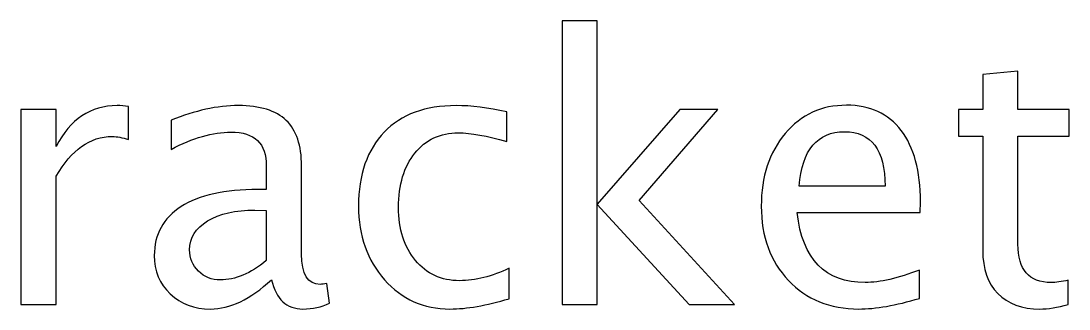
# Model space of a CAD drawing. Header units: centimetres. Extents: x -57 to 52, y -52 to 59.
# Drawn here: x 36.86 to 51.97, y 55.11 to 59.25 of the extents above; entities that cross this region are included whole.
import ezdxf

# ---------------------------------------------------------------- set-up
doc = ezdxf.new("R2010")
doc.units = ezdxf.units.CM
doc.header["$MEASUREMENT"] = 0
doc.layers.add('Layer 1', color=7, linetype='Continuous')

msp = doc.modelspace()

# ---------------------------------------------------------------- linework, layer by layer
at = {"layer": 'Layer 1'}
for points, knots in [([(44.6617, 55.17044), (44.6617, 55.17044), (44.6617, 59.25032), (44.6617, 59.25032), (44.6617, 59.25032), (44.6617, 59.25032), (45.1697, 59.25032), (45.1697, 59.25032), (45.1697, 59.25032), (45.1697, 59.25032), (45.1697, 56.61418), (45.1697, 56.61418), (45.1697, 56.61418), (45.1697, 56.61418), (46.36033, 57.97503), (46.36033, 57.97503), (46.36033, 57.97503), (46.36033, 57.97503), (46.9089, 57.97503), (46.9089, 57.97503), (46.9089, 57.97503), (46.9089, 57.97503), (45.77119, 56.66622), (45.77119, 56.66622), (45.77119, 56.66622), (45.77119, 56.66622), (47.14702, 55.17044), (47.14702, 55.17044), (47.14702, 55.17044), (47.14702, 55.17044), (46.49262, 55.17044), (46.49262, 55.17044), (46.49262, 55.17044), (46.49262, 55.17044), (45.1697, 56.60889), (45.1697, 56.60889), (45.1697, 56.60889), (45.1697, 56.60889), (45.1697, 55.17044), (45.1697, 55.17044), (45.1697, 55.17044), (45.1697, 55.17044), (44.6617, 55.17044), (44.6617, 55.17044)], [0, 0, 0, 0, 0.08333333, 0.08333333, 0.08333333, 0.08333333, 0.16666667, 0.16666667, 0.16666667, 0.16666667, 0.25, 0.25, 0.25, 0.25, 0.33333333, 0.33333333, 0.33333333, 0.33333333, 0.41666667, 0.41666667, 0.41666667, 0.41666667, 0.5, 0.5, 0.5, 0.5, 0.58333333, 0.58333333, 0.58333333, 0.58333333, 0.66666667, 0.66666667, 0.66666667, 0.66666667, 0.75, 0.75, 0.75, 0.75, 0.83333333, 0.83333333, 0.83333333, 0.83333333, 1, 1, 1, 1]), ([(51.95715, 55.17132), (51.80016, 55.12811), (51.66346, 55.10694), (51.54792, 55.10694), (51.54792, 55.10694), (51.28863, 55.10694), (51.08667, 55.18102), (50.94203, 55.32919), (50.94203, 55.32919), (50.79651, 55.47736), (50.72419, 55.68285), (50.72419, 55.94655), (50.72419, 55.94655), (50.72419, 55.94655), (50.72419, 57.59402), (50.72419, 57.59402), (50.72419, 57.59402), (50.72419, 57.59402), (50.37317, 57.59402), (50.37317, 57.59402), (50.37317, 57.59402), (50.37317, 57.59402), (50.37317, 57.97503), (50.37317, 57.97503), (50.37317, 57.97503), (50.37317, 57.97503), (50.72419, 57.97503), (50.72419, 57.97503), (50.72419, 57.97503), (50.72419, 57.97503), (50.72419, 58.48214), (50.72419, 58.48214), (50.72419, 58.48214), (50.72419, 58.48214), (51.23219, 58.53065), (51.23219, 58.53065), (51.23219, 58.53065), (51.23219, 58.53065), (51.23219, 57.97503), (51.23219, 57.97503), (51.23219, 57.97503), (51.23219, 57.97503), (51.96773, 57.97503), (51.96773, 57.97503), (51.96773, 57.97503), (51.96773, 57.97503), (51.96773, 57.59402), (51.96773, 57.59402), (51.96773, 57.59402), (51.96773, 57.59402), (51.23219, 57.59402), (51.23219, 57.59402), (51.23219, 57.59402), (51.23219, 57.59402), (51.23219, 56.03827), (51.23219, 56.03827), (51.23219, 56.03827), (51.23219, 55.67138), (51.39182, 55.48794), (51.7102, 55.48794), (51.7102, 55.48794), (51.77811, 55.48794), (51.86013, 55.49941), (51.95715, 55.52145), (51.95715, 55.52145), (51.95715, 55.52145), (51.95715, 55.17132), (51.95715, 55.17132)], [0, 0, 0, 0, 0.05555556, 0.05555556, 0.05555556, 0.05555556, 0.11111111, 0.11111111, 0.11111111, 0.11111111, 0.16666667, 0.16666667, 0.16666667, 0.16666667, 0.22222222, 0.22222222, 0.22222222, 0.22222222, 0.27777778, 0.27777778, 0.27777778, 0.27777778, 0.33333333, 0.33333333, 0.33333333, 0.33333333, 0.38888889, 0.38888889, 0.38888889, 0.38888889, 0.44444444, 0.44444444, 0.44444444, 0.44444444, 0.5, 0.5, 0.5, 0.5, 0.55555556, 0.55555556, 0.55555556, 0.55555556, 0.61111111, 0.61111111, 0.61111111, 0.61111111, 0.66666667, 0.66666667, 0.66666667, 0.66666667, 0.72222222, 0.72222222, 0.72222222, 0.72222222, 0.77777778, 0.77777778, 0.77777778, 0.77777778, 0.83333333, 0.83333333, 0.83333333, 0.83333333, 0.88888889, 0.88888889, 0.88888889, 0.88888889, 1, 1, 1, 1]), ([(36.86443, 55.17044), (36.86443, 55.17044), (36.86443, 57.97503), (36.86443, 57.97503), (36.86443, 57.97503), (36.86443, 57.97503), (37.37243, 57.97503), (37.37243, 57.97503), (37.37243, 57.97503), (37.37243, 57.97503), (37.37243, 57.44498), (37.37243, 57.44498), (37.37243, 57.44498), (37.5744, 57.83744), (37.8672, 58.03323), (38.25173, 58.03323), (38.25173, 58.03323), (38.30376, 58.03323), (38.35845, 58.02882), (38.41489, 58.02), (38.41489, 58.02), (38.41489, 58.02), (38.41489, 57.54464), (38.41489, 57.54464), (38.41489, 57.54464), (38.3267, 57.57374), (38.24908, 57.58873), (38.18206, 57.58873), (38.18206, 57.58873), (37.85926, 57.58873), (37.58939, 57.39823), (37.37243, 57.01635), (37.37243, 57.01635), (37.37243, 57.01635), (37.37243, 55.17044), (37.37243, 55.17044), (37.37243, 55.17044), (37.37243, 55.17044), (36.86443, 55.17044), (36.86443, 55.17044)], [0, 0, 0, 0, 0.09090909, 0.09090909, 0.09090909, 0.09090909, 0.18181818, 0.18181818, 0.18181818, 0.18181818, 0.27272727, 0.27272727, 0.27272727, 0.27272727, 0.36363636, 0.36363636, 0.36363636, 0.36363636, 0.45454545, 0.45454545, 0.45454545, 0.45454545, 0.54545455, 0.54545455, 0.54545455, 0.54545455, 0.63636364, 0.63636364, 0.63636364, 0.63636364, 0.72727273, 0.72727273, 0.72727273, 0.72727273, 0.81818182, 0.81818182, 0.81818182, 0.81818182, 1, 1, 1, 1]), ([(40.47511, 55.52763), (40.16996, 55.24717), (39.87627, 55.10694), (39.59405, 55.10694), (39.59405, 55.10694), (39.36209, 55.10694), (39.16895, 55.17926), (39.01637, 55.32478), (39.01637, 55.32478), (38.86291, 55.4703), (38.78618, 55.65375), (38.78618, 55.87511), (38.78618, 55.87511), (38.78618, 56.18115), (38.91495, 56.41663), (39.17248, 56.58067), (39.17248, 56.58067), (39.43, 56.74471), (39.79954, 56.82673), (40.28108, 56.82673), (40.28108, 56.82673), (40.28108, 56.82673), (40.40014, 56.82673), (40.40014, 56.82673), (40.40014, 56.82673), (40.40014, 56.82673), (40.40014, 57.16452), (40.40014, 57.16452), (40.40014, 57.16452), (40.40014, 57.48996), (40.23081, 57.65223), (39.89126, 57.65223), (39.89126, 57.65223), (39.62844, 57.65223), (39.34093, 57.56933), (39.0296, 57.40352), (39.0296, 57.40352), (39.0296, 57.40352), (39.0296, 57.82157), (39.0296, 57.82157), (39.0296, 57.82157), (39.37179, 57.96268), (39.69459, 58.03323), (39.99709, 58.03323), (39.99709, 58.03323), (40.30842, 58.03323), (40.53861, 57.96268), (40.68589, 57.82068), (40.68589, 57.82068), (40.83406, 57.67869), (40.90814, 57.45997), (40.90814, 57.16452), (40.90814, 57.16452), (40.90814, 57.16452), (40.90814, 55.89716), (40.90814, 55.89716), (40.90814, 55.89716), (40.90814, 55.607), (40.99722, 55.46148), (41.17625, 55.46148), (41.17625, 55.46148), (41.1983, 55.46148), (41.23093, 55.46501), (41.27415, 55.47207), (41.27415, 55.47207), (41.27415, 55.47207), (41.31031, 55.18984), (41.31031, 55.18984), (41.31031, 55.18984), (41.19478, 55.13428), (41.06778, 55.10694), (40.92843, 55.10694), (40.92843, 55.10694), (40.69118, 55.10694), (40.54037, 55.24717), (40.47511, 55.52763)], [0, 0, 0, 0, 0.05, 0.05, 0.05, 0.05, 0.1, 0.1, 0.1, 0.1, 0.15, 0.15, 0.15, 0.15, 0.2, 0.2, 0.2, 0.2, 0.25, 0.25, 0.25, 0.25, 0.3, 0.3, 0.3, 0.3, 0.35, 0.35, 0.35, 0.35, 0.4, 0.4, 0.4, 0.4, 0.45, 0.45, 0.45, 0.45, 0.5, 0.5, 0.5, 0.5, 0.55, 0.55, 0.55, 0.55, 0.6, 0.6, 0.6, 0.6, 0.65, 0.65, 0.65, 0.65, 0.7, 0.7, 0.7, 0.7, 0.75, 0.75, 0.75, 0.75, 0.8, 0.8, 0.8, 0.8, 0.85, 0.85, 0.85, 0.85, 0.9, 0.9, 0.9, 0.9, 1, 1, 1, 1]), ([(43.89881, 55.25511), (43.56985, 55.15633), (43.28586, 55.10694), (43.04686, 55.10694), (43.04686, 55.10694), (42.66762, 55.10694), (42.35365, 55.24717), (42.10406, 55.52675), (42.10406, 55.52675), (41.85447, 55.8072), (41.72923, 56.16086), (41.72923, 56.58684), (41.72923, 56.58684), (41.72923, 57.04193), (41.8527, 57.39735), (42.09965, 57.65135), (42.09965, 57.65135), (42.34659, 57.90623), (42.69143, 58.03323), (43.13417, 58.03323), (43.13417, 58.03323), (43.35201, 58.03323), (43.59719, 58.00325), (43.86706, 57.94328), (43.86706, 57.94328), (43.86706, 57.94328), (43.86706, 57.51465), (43.86706, 57.51465), (43.86706, 57.51465), (43.58043, 57.59932), (43.34672, 57.64165), (43.1668, 57.64165), (43.1668, 57.64165), (42.90574, 57.64165), (42.69672, 57.54375), (42.54062, 57.34884), (42.54062, 57.34884), (42.38452, 57.15393), (42.30602, 56.89376), (42.30602, 56.5692), (42.30602, 56.5692), (42.30602, 56.25435), (42.38716, 56.00035), (42.54856, 55.80544), (42.54856, 55.80544), (42.70995, 55.61141), (42.92074, 55.5144), (43.18268, 55.5144), (43.18268, 55.5144), (43.41463, 55.5144), (43.65275, 55.57437), (43.89881, 55.69432), (43.89881, 55.69432), (43.89881, 55.69432), (43.89881, 55.25511), (43.89881, 55.25511)], [0, 0, 0, 0, 0.06666667, 0.06666667, 0.06666667, 0.06666667, 0.13333333, 0.13333333, 0.13333333, 0.13333333, 0.2, 0.2, 0.2, 0.2, 0.26666667, 0.26666667, 0.26666667, 0.26666667, 0.33333333, 0.33333333, 0.33333333, 0.33333333, 0.4, 0.4, 0.4, 0.4, 0.46666667, 0.46666667, 0.46666667, 0.46666667, 0.53333333, 0.53333333, 0.53333333, 0.53333333, 0.6, 0.6, 0.6, 0.6, 0.66666667, 0.66666667, 0.66666667, 0.66666667, 0.73333333, 0.73333333, 0.73333333, 0.73333333, 0.8, 0.8, 0.8, 0.8, 0.86666667, 0.86666667, 0.86666667, 0.86666667, 1, 1, 1, 1]), ([(49.81314, 55.2604), (49.47183, 55.15809), (49.1799, 55.10694), (48.93649, 55.10694), (48.93649, 55.10694), (48.52109, 55.10694), (48.18331, 55.24452), (47.92313, 55.51881), (47.92313, 55.51881), (47.66296, 55.79309), (47.53243, 56.14852), (47.53243, 56.58596), (47.53243, 56.58596), (47.53243, 57.01018), (47.64708, 57.35855), (47.87727, 57.63107), (47.87727, 57.63107), (48.10746, 57.90271), (48.40203, 58.03853), (48.76098, 58.03853), (48.76098, 58.03853), (49.10053, 58.03853), (49.36335, 57.9177), (49.54856, 57.67605), (49.54856, 57.67605), (49.73376, 57.43439), (49.82637, 57.0922), (49.82637, 56.64858), (49.82637, 56.64858), (49.82637, 56.64858), (49.82372, 56.49336), (49.82372, 56.49336), (49.82372, 56.49336), (49.82372, 56.49336), (48.05101, 56.49336), (48.05101, 56.49336), (48.05101, 56.49336), (48.1251, 55.82308), (48.4523, 55.48794), (49.03174, 55.48794), (49.03174, 55.48794), (49.24429, 55.48794), (49.50446, 55.54791), (49.81314, 55.66786), (49.81314, 55.66786), (49.81314, 55.66786), (49.81314, 55.2604), (49.81314, 55.2604)], [0, 0, 0, 0, 0.07692308, 0.07692308, 0.07692308, 0.07692308, 0.15384615, 0.15384615, 0.15384615, 0.15384615, 0.23076923, 0.23076923, 0.23076923, 0.23076923, 0.30769231, 0.30769231, 0.30769231, 0.30769231, 0.38461538, 0.38461538, 0.38461538, 0.38461538, 0.46153846, 0.46153846, 0.46153846, 0.46153846, 0.53846154, 0.53846154, 0.53846154, 0.53846154, 0.61538462, 0.61538462, 0.61538462, 0.61538462, 0.69230769, 0.69230769, 0.69230769, 0.69230769, 0.76923077, 0.76923077, 0.76923077, 0.76923077, 0.84615385, 0.84615385, 0.84615385, 0.84615385, 1, 1, 1, 1]), ([(48.07747, 56.87436), (48.07747, 56.87436), (49.31572, 56.87436), (49.31572, 56.87436), (49.31572, 56.87436), (49.31572, 57.39647), (49.12081, 57.65752), (48.73188, 57.65752), (48.73188, 57.65752), (48.34029, 57.65752), (48.12245, 57.39647), (48.07747, 56.87436)], [0, 0, 0, 0, 0.25, 0.25, 0.25, 0.25, 0.5, 0.5, 0.5, 0.5, 1, 1, 1, 1]), ([(40.40014, 55.80456), (40.40014, 55.80456), (40.40014, 56.52511), (40.40014, 56.52511), (40.40014, 56.52511), (40.40014, 56.52511), (40.23698, 56.5304), (40.23698, 56.5304), (40.23698, 56.5304), (39.95476, 56.5304), (39.72722, 56.47836), (39.55348, 56.37429), (39.55348, 56.37429), (39.38061, 56.26934), (39.29418, 56.13088), (39.29418, 55.95802), (39.29418, 55.95802), (39.29418, 55.83719), (39.3374, 55.73488), (39.42295, 55.6511), (39.42295, 55.6511), (39.50938, 55.56732), (39.61433, 55.52498), (39.73868, 55.52498), (39.73868, 55.52498), (39.95035, 55.52498), (40.17084, 55.61847), (40.40014, 55.80456)], [0, 0, 0, 0, 0.125, 0.125, 0.125, 0.125, 0.25, 0.25, 0.25, 0.25, 0.375, 0.375, 0.375, 0.375, 0.5, 0.5, 0.5, 0.5, 0.625, 0.625, 0.625, 0.625, 0.75, 0.75, 0.75, 0.75, 1, 1, 1, 1])]:
    msp.add_open_spline(points, degree=3, knots=knots, dxfattribs=at)

doc.saveas('drawing.dxf')
